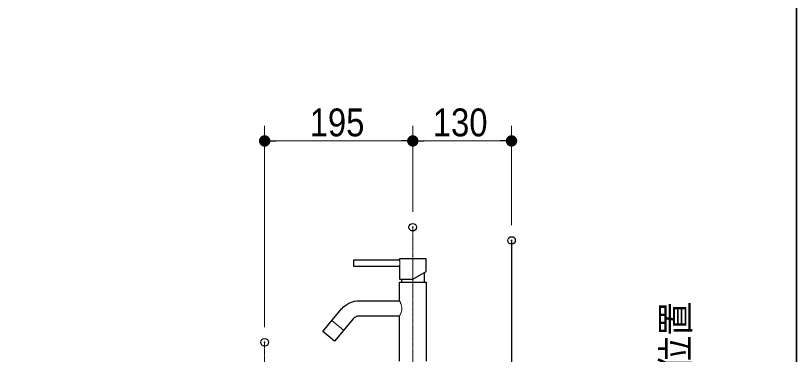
# Model space of a CAD drawing. Units: millimetres, scale not verified. Extents: x -6062 to 6062, y -3045 to 3045.
# Drawn here: x 1185 to 2212, y -1221 to -775 of the extents above; entities that cross this region are included whole.
import ezdxf
from ezdxf.enums import TextEntityAlignment as Align

# ---------------------------------------------------------------- set-up
doc = ezdxf.new("R2010")
doc.units = ezdxf.units.MM
doc.header["$LTSCALE"] = 20
doc.header["$PDMODE"] = 32
doc.header["$PDSIZE"] = 10
doc.linetypes.add('USER2', pattern=[2.91, 1.76, -0.4, 0.35, -0.4])
for name, color, linetype, lineweight in [('0-0_5ボウル・キャビネット', 7, 'Continuous', 15), ('0-2_4給排水', 7, 'Continuous', 30), ('0-3_1図面枠', 7, 'Continuous', 20), ('0-4_2寸法-2', 7, 'Continuous', 15), ('0-5_0', 7, 'Continuous', 25), ('0-7_2寸法-1', 7, 'Continuous', 15)]:
    doc.layers.add(name, color=color, linetype=linetype, lineweight=lineweight)
doc.layers.add('0-6_Defpoints', color=7, linetype='Continuous')
doc.styles.add('ＭＳ Ｐゴシック', font='')
doc.styles.get('ＭＳ Ｐゴシック').set_extended_font_data('MS PGothic')

# ---------------------------------------------------------------- blocks, each defined once
blk = doc.blocks.new('グループ-23')
at = {"layer": '0-3_1図面枠', "lineweight": 35}
blk.add_lwpolyline([(-80000, 55400), (80000, 55400), (80000, -55400), (-80000, -55400)], close=True, dxfattribs=at)
blk = doc.blocks.new('図面枠')
at = {"layer": '0-3_1図面枠'}
blk.add_blockref('グループ-23', (0, 0), dxfattribs=at)
blk = doc.blocks.new('_Dot')
at = {"layer": '0-5_0'}
blk.add_line((-10, 0), (-20, 0), dxfattribs=at)
for points in [[(0, 0), (-10, 0), (-9.92, 1.25)], [(0, 0), (-9.92, -1.25), (-10, 0)], [(0, 0), (-9.92, 1.25), (-9.69, 2.49)], [(0, 0), (-9.69, -2.49), (-9.92, -1.25)], [(0, 0), (-9.69, 2.49), (-9.3, 3.68)], [(0, 0), (-9.3, -3.68), (-9.69, -2.49)], [(0, 0), (-9.3, 3.68), (-8.76, 4.82)], [(0, 0), (-8.76, -4.82), (-9.3, -3.68)], [(0, 0), (-8.76, 4.82), (-8.09, 5.88)], [(0, 0), (-8.09, -5.88), (-8.76, -4.82)], [(0, 0), (-8.09, 5.88), (-7.29, 6.85)], [(0, 0), (-7.29, -6.85), (-8.09, -5.88)], [(0, 0), (-7.29, 6.85), (-6.37, 7.71)], [(0, 0), (-6.37, -7.71), (-7.29, -6.85)], [(0, 0), (-6.37, 7.71), (-5.36, 8.44)], [(0, 0), (-5.36, -8.44), (-6.37, -7.71)], [(0, 0), (-5.36, 8.44), (-4.26, 9.05)], [(0, 0), (-4.26, -9.05), (-5.36, -8.44)], [(0, 0), (-4.26, 9.05), (-3.09, 9.51)], [(0, 0), (-3.09, -9.51), (-4.26, -9.05)], [(0, 0), (-3.09, 9.51), (-1.87, 9.82)], [(0, 0), (-1.87, -9.82), (-3.09, -9.51)], [(0, 0), (-1.87, 9.82), (-0.63, 9.98)], [(0, 0), (-0.63, -9.98), (-1.87, -9.82)], [(0, 0), (-0.63, 9.98), (0.63, 9.98)], [(0, 0), (0.63, -9.98), (-0.63, -9.98)], [(0, 0), (0.63, 9.98), (1.87, 9.82)], [(0, 0), (1.87, 9.82), (3.09, 9.51)], [(0, 0), (3.09, 9.51), (4.26, 9.05)], [(0, 0), (4.26, 9.05), (5.36, 8.44)], [(0, 0), (5.36, 8.44), (6.37, 7.71)], [(0, 0), (6.37, 7.71), (7.29, 6.85)], [(0, 0), (7.29, 6.85), (8.09, 5.88)], [(0, 0), (8.09, 5.88), (8.76, 4.82)], [(0, 0), (8.76, 4.82), (9.3, 3.68)], [(0, 0), (9.3, 3.68), (9.69, 2.49)], [(0, 0), (9.69, 2.49), (9.92, 1.25)], [(0, 0), (9.92, 1.25), (10, 0)], [(0, 0), (1.87, -9.82), (0.63, -9.98)], [(0, 0), (3.09, -9.51), (1.87, -9.82)], [(0, 0), (4.26, -9.05), (3.09, -9.51)], [(0, 0), (5.36, -8.44), (4.26, -9.05)], [(0, 0), (6.37, -7.71), (5.36, -8.44)], [(0, 0), (7.29, -6.85), (6.37, -7.71)], [(0, 0), (8.09, -5.88), (7.29, -6.85)], [(0, 0), (8.76, -4.82), (8.09, -5.88)], [(0, 0), (9.3, -3.68), (8.76, -4.82)], [(0, 0), (9.69, -2.49), (9.3, -3.68)], [(0, 0), (9.92, -1.25), (9.69, -2.49)], [(0, 0), (10, 0), (9.92, -1.25)]]:
    blk.add_solid(points, dxfattribs=at)
blk = doc.blocks.new('グループ-66')
at = {"layer": '0-2_4給排水'}
for p, q in [((70200, -22266.8), (70200, -22520)), ((69600, -22440), (69600, -22520))]:
    blk.add_line(p, q, dxfattribs=at)
at = {"layer": '0-2_4給排水', "lineweight": 15}
blk.add_line((68077.8, -23784), (67771.4, -23526.9), dxfattribs=at)
at = {"layer": '0-2_4給排水', "linetype": 'USER2', "lineweight": 15}
blk.add_lwpolyline([(69900, -25180), (69900, -24600), (69900, -21070)], dxfattribs=at)
at = {"layer": '0-2_4給排水'}
blk.add_lwpolyline([(68340, -22100), (69550, -22100), (69550, -22440), (69900, -22440), (70249.9, -22238), (70250, -21900), (69550, -21900), (69550, -21940), (68340, -21940)], close=True, dxfattribs=at)
at = {"layer": '0-2_4給排水', "lineweight": 15}
for points in [[(69550, -21940), (69550.1, -21940.4), (69550.4, -21941.6), (69550.8, -21943.6), (69551.4, -21946.4), (69552.1, -21949.8), (69552.9, -21954), (69553.8, -21958.7), (69554.7, -21964.1), (69555.6, -21969.9), (69556.5, -21976.2), (69557.3, -21982.9), (69557.9, -21989.9), (69558.5, -21997.2), (69558.9, -22004.7), (69559.2, -22012.3), (69559.3, -22020), (69559.2, -22024), (69559.2, -22028.1), (69558.9, -22036.1), (69558.4, -22043.9), (69557.8, -22051.4), (69557.1, -22058.5), (69556.3, -22065.3), (69555.4, -22071.5), (69554.5, -22077.3), (69553.6, -22082.4), (69552.7, -22087), (69552, -22090.9), (69551.3, -22094.2), (69550.7, -22096.7), (69550.3, -22098.5), (69550.1, -22099.6), (69550, -22100)], [(69550, -23008), (69550.6, -23009), (69552.3, -23012.1), (69555.1, -23017.2), (69558.9, -23024.1), (69563.5, -23032.7), (69568.7, -23042.9), (69574.3, -23054.6), (69580.3, -23067.6), (69586.3, -23081.8), (69592.1, -23097.2), (69597.7, -23113.7), (69602.7, -23131.2), (69606.9, -23149.6), (69610.1, -23168.8), (69612.1, -23188.5), (69612.8, -23208.5), (69612, -23228.6), (69609.9, -23248.5), (69606.6, -23267.7), (69602.3, -23286.3), (69597.2, -23303.9), (69591.5, -23320.5), (69585.6, -23335.9), (69579.5, -23350.1), (69573.6, -23363), (69568, -23374.4), (69562.9, -23384.4), (69558.5, -23392.7), (69554.9, -23399.3), (69552.2, -23404.1), (69550.6, -23407.1), (69550, -23408)]]:
    blk.add_lwpolyline(points, dxfattribs=at)
at = {"layer": '0-2_4給排水'}
blk.add_lwpolyline([(69550, -24600), (69550, -23408), (68486.5, -23408), (68466.8, -23409), (68447.3, -23411.9), (68428.2, -23416.7), (68409.6, -23423.4), (68388.1, -23433.9), (68368.1, -23446.9), (68349.7, -23462.1), (68333.3, -23479.5), (67836.1, -24072), (67529.7, -23814.9), (68026.9, -23222.3), (68028.6, -23220.3), (68079.4, -23167.3), (68134.9, -23121.9), (68193.4, -23084.5), (68255.8, -23054.2), (68311.5, -23034.1), (68368.9, -23019.7), (68427.4, -23010.9), (68486.5, -23008), (69550, -23008), (69550, -22520), (70250, -22520), (70250, -24600)], dxfattribs=at)
blk = doc.blocks.new('グループ-67')
at = {"layer": '0-2_4給排水', "linetype": 'USER2', "lineweight": 15}
blk.add_line((66000, -24100), (66000, -32940), dxfattribs=at)

msp = doc.modelspace()

# ---------------------------------------------------------------- linework, layer by layer
at = {"layer": '0-0_5ボウル・キャビネット', "lineweight": 30}
msp.add_lwpolyline([(1837.5, -1070), (1837.5, -2070), (1237.5, -2070)], dxfattribs=at)
at = {"layer": '0-6_Defpoints'}
for p in [(1707.5, -940), (1707.5, -1053.5), (1837.5, -1071), (1512.5, -1205)]:
    msp.add_point(p, dxfattribs=at)
at = {"layer": '0-7_2寸法-1'}
for p, q in [((1512.5, -1185), (1512.5, -920)), ((1707.5, -1033.5), (1707.5, -920)), ((1707.5, -1033.5), (1707.5, -920)), ((1837.5, -1051), (1837.5, -920)), ((1527.51, -940), (1692.49, -940)), ((1822.49, -940), (1722.51, -940))]:
    msp.add_line(p, q, dxfattribs=at)

# ---------------------------------------------------------------- block references
at = {"layer": '0-2_4給排水', "xscale": 0.05, "yscale": 0.05}
for name in ['グループ-66', 'グループ-67']:
    msp.add_blockref(name, (-1787.5, 0), dxfattribs=at)
at = {"layer": '0-3_1図面枠', "xscale": 0.05, "yscale": 0.05}
msp.add_blockref('図面枠', (-1787.5, 0), dxfattribs=at)
at = {"layer": '0-7_2寸法-1', "xscale": 0.7503418, "yscale": 0.7503418, "rotation": 180}
for p in [(1512.5, -940), (1707.5, -940)]:
    msp.add_blockref('_Dot', p, dxfattribs=at)
at = {"layer": '0-7_2寸法-1', "xscale": 0.7503418, "yscale": 0.7503418}
for p in [(1707.5, -940), (1837.5, -940)]:
    msp.add_blockref('_Dot', p, dxfattribs=at)

# ---------------------------------------------------------------- texts
at = {"layer": '0-4_2寸法-2', "style": 'ＭＳ Ｐゴシック', "width": 0.9}
msp.add_text('Pトラップ排水位置', height=36.66, rotation=90, dxfattribs=at).set_placement((2082.52, -1540.42), align=Align.BOTTOM_LEFT)
at = {"layer": '0-7_2寸法-1', "style": 'ＭＳ Ｐゴシック', "width": 0.9}
for s, p in [('195', (1571.78, -944.96)), ('130', (1733.89, -944.96))]:
    msp.add_text(s, height=36.66, dxfattribs=at).set_placement(p, align=Align.BOTTOM_LEFT)

doc.saveas('drawing.dxf')
